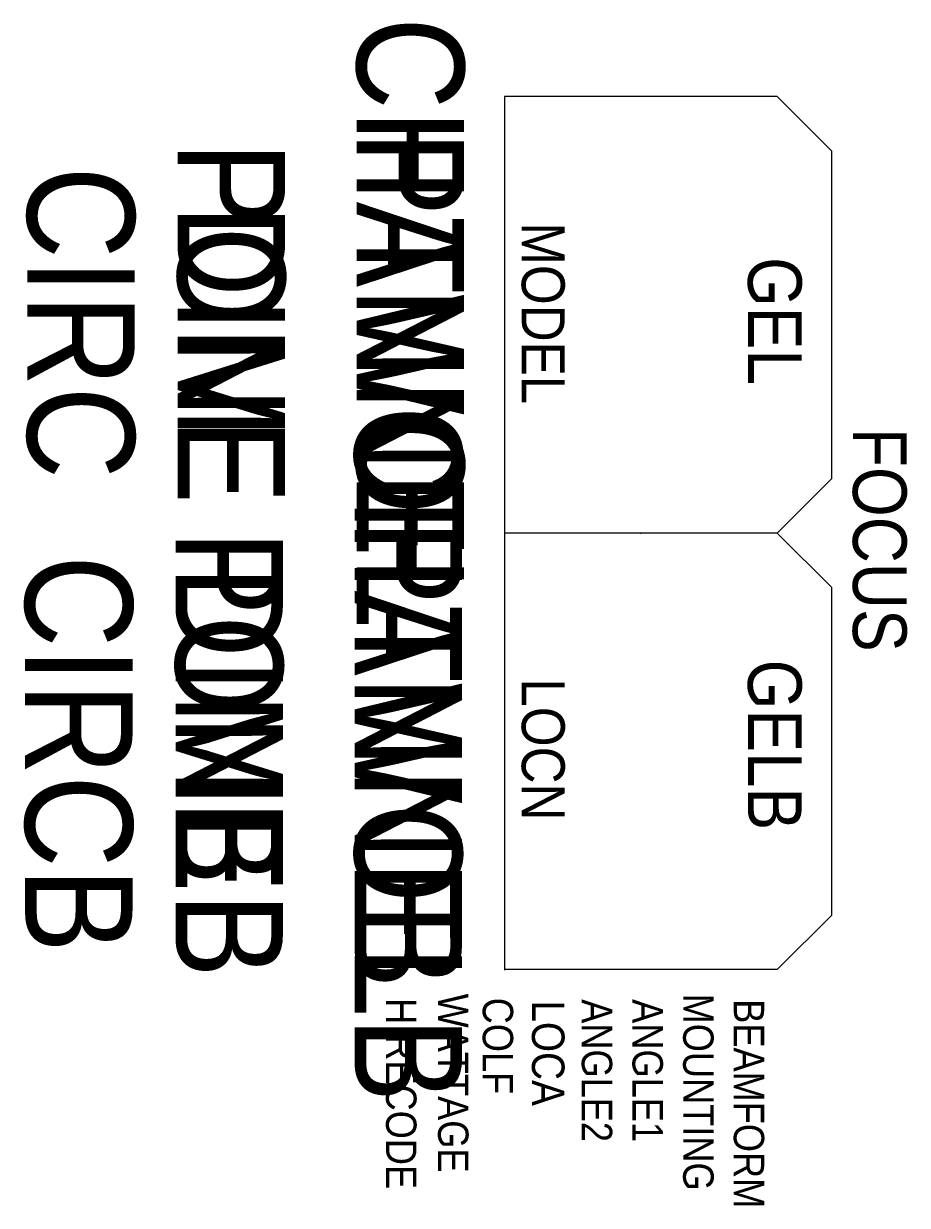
# Model space of a CAD drawing. Extents: x -270 to 553, y -3478 to -2378.
import ezdxf
from ezdxf.enums import TextEntityAlignment as Align

# ---------------------------------------------------------------- set-up
doc = ezdxf.new("R2010")
doc.units = 0
doc.header["$MEASUREMENT"] = 0
doc.layers.get('0').update_dxf_attribs({"linetype": 'CONTINUOUS'})
for name, color, linetype in [('CHANNEL', 3, 'CONTINUOUS'), ('CIRC', 6, 'CONTINUOUS'), ('DIMMER', 4, 'CONTINUOUS'), ('FOCUS', 2, 'CONTINUOUS'), ('GEL', 1, 'CONTINUOUS'), ('LANTERNS', 4, 'CONTINUOUS'), ('LOCATION', 7, 'CONTINUOUS'), ('MODEL', 6, 'CONTINUOUS'), ('PATCH', 5, 'CONTINUOUS'), ('PATCH2', 5, 'CONTINUOUS')]:
    doc.layers.add(name, color=color, linetype=linetype)

msp = doc.modelspace()

# ---------------------------------------------------------------- linework, layer by layer
at = {"linetype": 'CONTINUOUS'}
for p, q in [((431.5, -2445.4), (177.5, -2445.4)), ((177.5, -2445.4), (177.5, -3258.6)), ((482.3, -2496.2), (431.5, -2445.4)), ((482.3, -2801), (482.3, -2496.2)), ((431.5, -2851.8), (482.3, -2801)), ((431.5, -2851.8), (177.5, -2851.8)), ((482.3, -2902.6), (431.5, -2851.8)), ((482.3, -3207.4), (482.3, -2902.6)), ((431.5, -3258.2), (482.3, -3207.4)), ((431.5, -3258.2), (177.5, -3258.2))]:
    msp.add_line(p, q, dxfattribs=at)
msp.add_point((304.5, -2851.8), dxfattribs=at)

# ---------------------------------------------------------------- texts
at = {"layer": 'CHANNEL', "width": 0.89}
for tag, p in [('CHANNEL', (40, -2655.9)), ('CHANNELB', (38, -3057.4))]:
    msp.add_attdef(tag, text='', height=100, rotation=270, dxfattribs=at).set_placement(p, align=Align.CENTER)
at = {"layer": 'CIRC', "width": 0.89}
for tag, p in [('CIRC', (-266.7, -2655.9)), ('CIRCB', (-268.7, -3057.4))]:
    msp.add_attdef(tag, text='', height=100, rotation=270, dxfattribs=at).set_placement(p, align=Align.CENTER)
at = {"layer": 'DIMMER', "width": 0.89}
for tag, p in [('DIM', (-126.7, -2655.1)), ('DIMB', (-128.7, -3030.7))]:
    msp.add_attdef(tag, text='', height=100, rotation=270, dxfattribs=at).set_placement(p, align=Align.CENTER)
at = {"layer": 'FOCUS', "color": 30, "width": 0.89}
msp.add_attdef('FOCUS', text='', height=50, rotation=270, dxfattribs=at).set_placement((501.9, -2858.1), align=Align.CENTER)
at = {"layer": 'GEL', "width": 0.89}
for tag, p in [('GEL', (404.2, -2654.5)), ('GELB', (404.2, -3049))]:
    msp.add_attdef(tag, text='', height=50, rotation=270, dxfattribs=at).set_placement(p, align=Align.CENTER)
at = {"layer": 'LANTERNS', "color": 0, "width": 0.89, "flags": 1}
for tag, p, s, height in [('HIRECODE', (67.3, -3284.7), '', 28.3), ('WATTAGE', (115.7, -3280.5, 0), '2000', 28.3), ('COLF', (157.3, -3284.3), '2', 28.3), ('ANGLE2', (249.5, -3285.7), '180', 28.3), ('ANGLE1', (296.7, -3285.7), '0', 28.3), ('MOUNTING', (343.9, -3280.5), 'STANDARD HOOK CLAMP X 2', 28.305), ('BEAMFORM', (391, -3285.7), 'ASYMETRIC', 28.3), ('LOCA', (203.1, -3286.8), '', 30.3)]:
    msp.add_attdef(tag, p, s, height=height, rotation=270, dxfattribs=at)
at = {"layer": 'LOCATION', "width": 0.89}
msp.add_attdef('LOCN', text='', height=40, rotation=270, dxfattribs=at).set_placement((193.6, -3053.2), align=Align.CENTER)
at = {"layer": 'MODEL', "width": 0.89}
msp.add_attdef('MODEL', text='2 Cell', height=40, rotation=270, dxfattribs=at).set_placement((213.6, -2647.2), align=Align.MIDDLE)
at = {"layer": 'PATCH', "width": 0.89}
for tag, p in [('PONE', (-126.7, -2655.9)), ('PONEB', (-128.7, -3057.4))]:
    msp.add_attdef(tag, text='', height=100, rotation=270, dxfattribs=at).set_placement(p, align=Align.CENTER)
at = {"layer": 'PATCH2', "width": 0.89}
for tag, p in [('PTWO', (40, -2655.9)), ('PTWOB', (38, -3057.4))]:
    msp.add_attdef(tag, text='', height=100, rotation=270, dxfattribs=at).set_placement(p, align=Align.CENTER)

doc.saveas('drawing.dxf')
